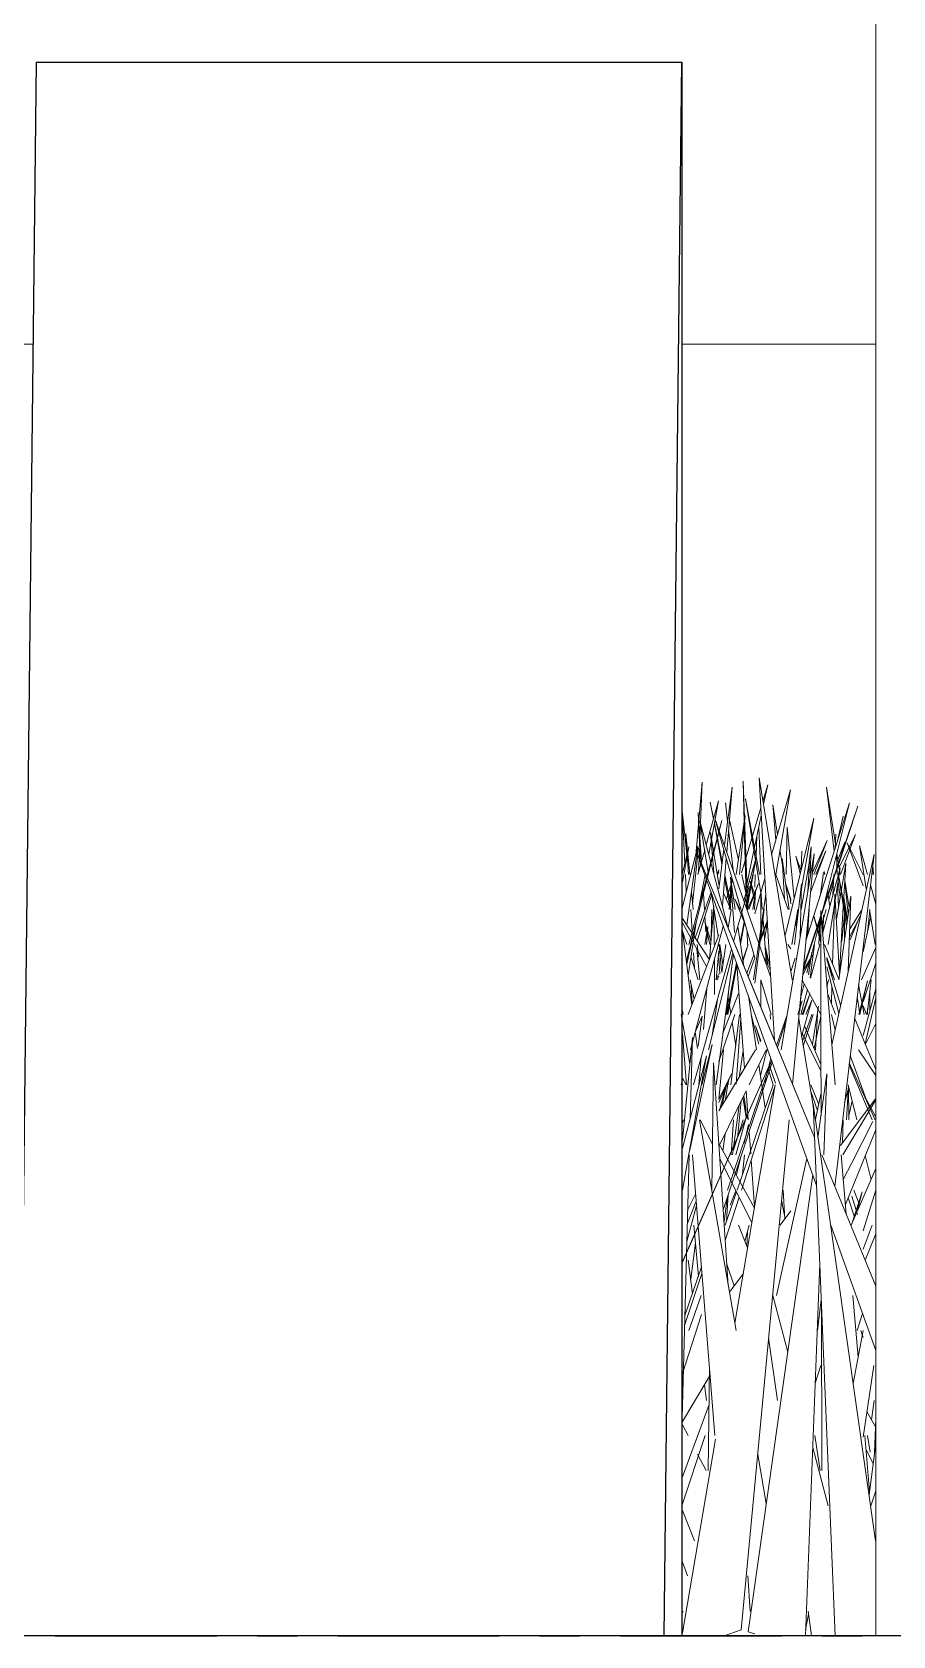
# Model space of a CAD drawing. Header units: millimetres. Extents: x -10020 to 20888, y -4665 to 12339.
# Drawn here: x 2192 to 2259.7, y 3048 to 3174.2 of the extents above; entities that cross this region are included whole.
import ezdxf

# ---------------------------------------------------------------- set-up
doc = ezdxf.new("R2010")
doc.units = ezdxf.units.MM
doc.linetypes.add('Grid Line 1_2_', pattern=[22.225, 12.7, -3.175, 3.175, -3.175])
doc.layers.add('A-FLOR-HRAL', color=11, linetype='Continuous', lineweight=9)
doc.layers.add('G-IMPT', color=8, linetype='Continuous', lineweight=9)

# ---------------------------------------------------------------- blocks, each defined once
blk = doc.blocks.new('Railing - 2_ 8_-V4-West')
at = {"layer": 'A-FLOR-HRAL'}
for p, q in [((2192.08, 3149.6), (2179.51, 3149.6)), ((2258.4, 3149.6), (2243.13, 3149.6))]:
    blk.add_line(p, q, dxfattribs=at)
blk = doc.blocks.new('Railing - Railing-380087-West')
blk.add_blockref('Railing - 2_ 8_-V4-West', (0, 0))
blk = doc.blocks.new('Railing - 2_ x 1_2_-V9-West')
at = {"layer": 'A-FLOR-HRAL'}
blk.add_line((3071.2, 3048), (3071.2, 3933.82), dxfattribs=at)
blk = doc.blocks.new('Railing - Railing-408075-West')
blk.add_blockref('Railing - 2_ x 1_2_-V9-West', (-812.8, 0))
blk = doc.blocks.new('Grass Array - 25_dwg-V23-West')
at = {"layer": 'G-IMPT'}
for p, q in [((2254.55, 3105.97), (2256.98, 3113.26)), ((2254.55, 3106.1), (2256.98, 3113.26)), ((2248.23, 3105.2), (2248.99, 3109.25)), ((2248.25, 3105.15), (2248.99, 3109.25)), ((2247.73, 3102.55), (2248.04, 3104.16)), ((2247.75, 3102.42), (2248.06, 3104.11))]:
    blk.add_line(p, q, dxfattribs=at)
blk = doc.blocks.new('Grass Array - 25_dwg-V24-West')
at = {"layer": 'G-IMPT'}
for p, q in [((2249.21, 3115.49), (2251.82, 3099.62)), ((2249.21, 3115.49), (2249.91, 3103.46)), ((2247.08, 3114.77), (2246.48, 3110.19)), ((2247.08, 3114.77), (2246.66, 3109.66)), ((2250.2, 3109.45), (2251.67, 3114.55)), ((2250.52, 3107.9), (2251.67, 3114.55)), ((2247.42, 3107.9), (2248.11, 3112.53)), ((2247.68, 3107.9), (2248.11, 3112.53)), ((2252.72, 3100.71), (2256.98, 3113.26)), ((2252.9, 3102.67), (2256.33, 3113.52)), ((2253.11, 3101.65), (2256.98, 3113.26)), ((2253.39, 3101.78), (2256.33, 3113.52)), ((2243.49, 3101.13), (2246.29, 3112.14)), ((2243.67, 3102.38), (2246.29, 3112.14)), ((2246.79, 3103.66), (2244.56, 3112.11)), ((2245.23, 3107.9), (2244.56, 3112.11)), ((2245.39, 3111.2), (2245.64, 3108.03)), ((2245.39, 3111.2), (2246.03, 3107.1)), ((2246.03, 3107.1), (2245.39, 3111.2)), ((2248.87, 3101.33), (2245.74, 3112.31)), ((2250.13, 3099.78), (2245.74, 3112.31)), ((2251.25, 3103.09), (2253.51, 3112.33)), ((2252.53, 3106.64), (2253.51, 3112.33)), ((2243.13, 3105.14), (2244.38, 3110.12)), ((2243.15, 3107.9), (2243.69, 3110.06)), ((2243.19, 3107.3), (2243.69, 3110.06)), ((2243.65, 3107.9), (2243.44, 3111.11)), ((2243.75, 3107.9), (2243.44, 3111.11)), ((2243.52, 3103.93), (2244.38, 3110.12)), ((2243.97, 3105.58), (2244.44, 3109.98)), ((2246.44, 3109.86), (2246.03, 3106.76)), ((2257.74, 3107.9), (2257.11, 3110.15)), ((2257.65, 3106.76), (2257.11, 3110.15)), ((2244.24, 3109.84), (2253.73, 3083.43)), ((2244.24, 3109.84), (2248.69, 3099.05)), ((2253.57, 3087.21), (2244.24, 3109.84)), ((2246.63, 3109.19), (2246.32, 3105.44)), ((2248.23, 3105.2), (2248.99, 3109.25)), ((2248.25, 3105.15), (2248.99, 3109.25)), ((2251.67, 3098.44), (2253.55, 3109.53)), ((2251.84, 3091.4), (2253.55, 3109.53)), ((2252.51, 3105.14), (2253.19, 3108.94)), ((2253.04, 3106.53), (2253.19, 3108.94)), ((2255.16, 3083.36), (2258.26, 3109.47)), ((2255.29, 3104.39), (2256.03, 3108.76)), ((2255.85, 3098.59), (2258.26, 3109.47)), ((2255.86, 3105.67), (2256.03, 3108.76)), ((2246.03, 3108.26), (2245.91, 3107.9)), ((2245.91, 3107.9), (2246.03, 3108.26)), ((2246.03, 3108.11), (2245.96, 3107.9)), ((2247.34, 3105.14), (2246.96, 3107.68)), ((2247.28, 3103.34), (2246.96, 3107.68)), ((2248.87, 3106.32), (2248.51, 3107.37)), ((2248.83, 3105.97), (2248.51, 3107.37)), ((2248.87, 3104.79), (2249.67, 3107.59)), ((2251.49, 3105.14), (2250.53, 3107.9)), ((2254.01, 3106.17), (2254.29, 3108.04)), ((2254.08, 3106.38), (2254.29, 3108.04)), ((2254.21, 3103.24), (2255.6, 3108.41)), ((2255.2, 3105.88), (2255.6, 3108.41)), ((2256.08, 3103.82), (2255.45, 3107.87)), ((2256.13, 3104.18), (2255.45, 3107.87)), ((2244.02, 3105.14), (2243.88, 3106.54)), ((2245.43, 3106.52), (2244.19, 3102.9)), ((2244.19, 3102.9), (2245.43, 3106.52)), ((2245.48, 3106.34), (2244.34, 3102.67)), ((2246, 3103.08), (2245.47, 3106.4)), ((2248.44, 3106.96), (2247.21, 3102.62)), ((2248.29, 3105.14), (2249.16, 3107.18)), ((2248.4, 3105.14), (2249.16, 3107.18)), ((2248.71, 3105.14), (2248.87, 3106.22)), ((2248.77, 3099.62), (2249.74, 3106.36)), ((2248.86, 3105.14), (2248.92, 3106.56)), ((2249.34, 3103.58), (2249.34, 3106.66)), ((2249.45, 3105.14), (2249.34, 3106.66)), ((2251.71, 3105.86), (2251.66, 3106.1)), ((2251.71, 3105.6), (2251.66, 3106.1)), ((2251.99, 3102.38), (2252.54, 3107.17)), ((2252.44, 3102.95), (2252.54, 3107.17)), ((2255, 3100.83), (2255.17, 3106.35)), ((2255.54, 3100.05), (2255.17, 3106.35)), ((2255.48, 3099.62), (2256.42, 3106.2)), ((2256.22, 3100.29), (2256.42, 3106.2)), ((2258.4, 3105.56), (2257.97, 3107.08)), ((2243.94, 3103.38), (2243.83, 3105.14)), ((2245.3, 3101.24), (2245.65, 3105.44)), ((2245.68, 3102.38), (2245.65, 3105.44)), ((2246.79, 3103.66), (2247.01, 3105.14)), ((2247.72, 3105.14), (2247.29, 3105.98)), ((2248.12, 3103.96), (2247.29, 3105.98)), ((2248.87, 3099.34), (2249.62, 3105.14)), ((2251.8, 3102.38), (2252.27, 3105.14)), ((2254.06, 3105.05), (2255.21, 3091.35)), ((2254.06, 3105.05), (2254.07, 3094.91)), ((2254.65, 3102.38), (2255.15, 3105.54)), ((2255.55, 3100.09), (2255.84, 3105.37)), ((2256.33, 3103.57), (2257.28, 3105.06)), ((2258.35, 3102.38), (2257.91, 3105.14)), ((2243.19, 3104.43), (2245.29, 3101.23)), ((2243.19, 3104.1), (2245.08, 3100.67)), ((2244.23, 3104.06), (2243.52, 3100.84)), ((2244.25, 3104.11), (2243.63, 3099.96)), ((2243.82, 3094.11), (2246.39, 3103.84)), ((2245.42, 3102.67), (2244.93, 3104.2)), ((2245.33, 3102.38), (2244.93, 3104.2)), ((2248.02, 3100.68), (2247.55, 3103.8)), ((2247.73, 3102.55), (2248.04, 3104.17)), ((2247.75, 3102.42), (2248.06, 3104.11)), ((2249.87, 3104.23), (2249.28, 3102.55)), ((2249.87, 3104.27), (2249.33, 3102.91)), ((2249.33, 3102.91), (2249.87, 3104.27)), ((2249.77, 3101.04), (2249.52, 3104.34)), ((2249.64, 3102.77), (2249.87, 3104.14)), ((2254.06, 3102.85), (2253.53, 3104.62)), ((2254.06, 3102.54), (2253.53, 3104.62)), ((2253.92, 3102.38), (2254, 3104.2)), ((2254.19, 3103.41), (2254.27, 3104.69)), ((2254.26, 3103.44), (2254.27, 3104.69)), ((2256.31, 3102.9), (2257.18, 3104.63)), ((2257.39, 3101.81), (2258, 3104.58)), ((2243.19, 3103.49), (2243.92, 3097.64)), ((2243.19, 3103.44), (2243.53, 3102.38)), ((2243.63, 3096.87), (2246.03, 3103.16)), ((2246.08, 3102.38), (2246.24, 3100.31)), ((2246.36, 3100.81), (2246.11, 3102.38)), ((2246.27, 3100.19), (2246.6, 3102.38)), ((2247.94, 3101.18), (2248.35, 3102.38)), ((2247.95, 3101.13), (2248.36, 3102.38)), ((2250.08, 3100.58), (2249.67, 3102.37)), ((2250.42, 3094.86), (2249.91, 3103.46)), ((2251.71, 3102.04), (2251.48, 3102.38)), ((2253.24, 3099.77), (2253.57, 3102.38)), ((2253.26, 3099.73), (2253.98, 3102.38)), ((2255.48, 3099.65), (2254.36, 3102.38)), ((2243.85, 3101.41), (2244.42, 3099.62)), ((2247.05, 3102.02), (2244.04, 3091.36)), ((2244.13, 3100.55), (2244.05, 3101.73)), ((2244.55, 3099.62), (2244.31, 3102.06)), ((2245.24, 3094.11), (2247.15, 3101.74)), ((2245.71, 3098.45), (2245.69, 3101.17)), ((2246.03, 3101.89), (2245.84, 3099.62)), ((2245.84, 3091.35), (2247.19, 3101.62)), ((2246.03, 3101.3), (2246.13, 3100.09)), ((2248.8, 3101.57), (2248.24, 3100.14)), ((2248.24, 3100.14), (2248.8, 3101.57)), ((2248.87, 3101.35), (2248.35, 3099.87)), ((2250.09, 3100.4), (2249.49, 3101.59)), ((2252.05, 3101.31), (2251.71, 3100.26)), ((2252.65, 3099.97), (2253.42, 3101.54)), ((2252.68, 3100.32), (2253.42, 3101.54)), ((2253.11, 3101.65), (2252.69, 3100.39)), ((2253.39, 3101.78), (2252.98, 3100.15)), ((2253.09, 3099.99), (2253.36, 3101.78)), ((2255.14, 3099.62), (2254.55, 3101.37)), ((2254.97, 3099.94), (2254.55, 3101.29)), ((2255.63, 3097.61), (2254.55, 3101.22)), ((2257.27, 3099.62), (2258.39, 3102.16)), ((2245.8, 3099.62), (2246.03, 3100.08)), ((2246.03, 3099.89), (2245.9, 3099.62)), ((2246.75, 3096.87), (2247.46, 3100.81)), ((2246.97, 3098.5), (2247.43, 3100.95)), ((2247.73, 3097.16), (2247.46, 3100.88)), ((2255.49, 3096.95), (2254.55, 3100.62)), ((2257.39, 3097.88), (2258.4, 3100.91)), ((2243.79, 3099.62), (2244.1, 3098.1)), ((2244.83, 3095.69), (2245.1, 3098.96)), ((2246.04, 3099.62), (2246.03, 3099.6)), ((2247.62, 3098.59), (2246.37, 3095.42)), ((2246.37, 3095.42), (2247.62, 3098.59)), ((2246.65, 3096.87), (2246.86, 3099.15)), ((2246.97, 3098.5), (2246.67, 3096.87)), ((2253.57, 3087.21), (2248.69, 3099.05)), ((2249.35, 3097.45), (2249.35, 3099.62)), ((2249.36, 3099.62), (2250.15, 3096.87)), ((2252.42, 3097.17), (2252.56, 3099.03)), ((2252.77, 3099.3), (2252.48, 3098.13)), ((2252.49, 3096.87), (2253.02, 3098.84)), ((2254.07, 3096.88), (2252.61, 3099.59)), ((2252.61, 3096.87), (2253.2, 3098.51)), ((2254.67, 3099.62), (2254.55, 3099.06)), ((2254.55, 3099.06), (2254.67, 3099.62)), ((2255.22, 3096.87), (2254.6, 3098.56)), ((2254.9, 3097.74), (2254.94, 3099.08)), ((2255.85, 3098.59), (2254.94, 3094.49)), ((2257.47, 3096.87), (2257.04, 3099.22)), ((2257.06, 3096.87), (2257.74, 3099.54)), ((2257.14, 3096.87), (2257.74, 3099.54)), ((2257.39, 3095.23), (2258.4, 3098.91)), ((2257.72, 3096.87), (2258.02, 3099.62)), ((2245.53, 3095.26), (2245.97, 3098.23)), ((2246.78, 3098.2), (2246.98, 3096.95)), ((2249.01, 3094.11), (2248.37, 3098.34)), ((2251.67, 3098.44), (2250.94, 3094.11)), ((2252.26, 3096.87), (2252.61, 3097.96)), ((2252.56, 3095.15), (2253.35, 3098.01)), ((2252.69, 3096.87), (2253.2, 3098.5)), ((2252.9, 3096.87), (2253.35, 3098.01)), ((2253.89, 3097.55), (2253.41, 3094.54)), ((2257.12, 3097.09), (2256.93, 3098.3)), ((2257.39, 3097.56), (2257.66, 3096.87)), ((2257.57, 3094.58), (2258.4, 3098.2)), ((2257.71, 3096.87), (2257.75, 3097.39)), ((2257.75, 3096.87), (2257.75, 3097.39)), ((2243.08, 3096.87), (2243.76, 3092.98)), ((2243.19, 3097.18), (2243.24, 3096.87)), ((2244.19, 3095.5), (2244.71, 3096.71)), ((2244.41, 3094.38), (2244.72, 3096.76)), ((2247.31, 3096.87), (2246.03, 3093.19)), ((2247, 3091.35), (2247.67, 3096.87)), ((2247.09, 3096.24), (2247.38, 3094.43)), ((2247.4, 3091.4), (2247.77, 3096.59)), ((2247.73, 3097.16), (2248.06, 3092.67)), ((2249.19, 3094.54), (2248.58, 3096.87)), ((2249.35, 3094.8), (2248.93, 3096)), ((2249.31, 3094.74), (2248.93, 3096)), ((2250.12, 3096.52), (2250.09, 3096.87)), ((2250.59, 3094.44), (2251.41, 3096.85)), ((2251.3, 3096.24), (2250.65, 3094.29)), ((2252.33, 3096.55), (2253.64, 3088.6)), ((2252.62, 3094.78), (2253.37, 3096.87)), ((2252.69, 3094.38), (2253.46, 3096.87)), ((2254.08, 3092.96), (2252.79, 3096)), ((2253.55, 3094.22), (2254.07, 3096.75)), ((2253.64, 3094.11), (2253.8, 3096.87)), ((2255.2, 3095.64), (2254.9, 3096.87)), ((2257.62, 3094.45), (2256.73, 3096.61)), ((2258.4, 3096.17), (2257.58, 3094.56)), ((2243.19, 3095.35), (2243.51, 3091.35)), ((2243.19, 3087), (2243.96, 3095.06)), ((2243.79, 3088.66), (2243.96, 3095.06)), ((2244.19, 3095.52), (2244.36, 3094.22)), ((2252.62, 3095.36), (2254.08, 3092.45)), ((2254.09, 3088.92), (2254.07, 3094.91)), ((2243.19, 3086.36), (2245.08, 3093.63)), ((2243.58, 3085.31), (2245.08, 3093.63)), ((2243.75, 3086.21), (2245.51, 3094.53)), ((2244.46, 3091.35), (2244.64, 3093.5)), ((2244.7, 3091.35), (2245.51, 3094.53)), ((2246.03, 3090.2), (2246.4, 3094.11)), ((2247.96, 3094.05), (2247.65, 3091.92)), ((2247.79, 3092.22), (2248.93, 3094.11)), ((2248.42, 3091.35), (2249.77, 3094.11)), ((2249.32, 3092.07), (2249.81, 3094.11)), ((2257.55, 3090.43), (2256.38, 3093.65)), ((2257.04, 3094.11), (2258.4, 3092.09)), ((2258.4, 3092.56), (2257.62, 3094.45)), ((2243.19, 3077.4), (2249.95, 3092.75)), ((2245.51, 3084.94), (2245.62, 3093.09)), ((2246.79, 3075.56), (2245.62, 3093.09)), ((2247.79, 3092.22), (2246.03, 3089.31)), ((2246.03, 3089.97), (2247.05, 3092.22)), ((2246.03, 3090.2), (2247.05, 3092.22)), ((2250.25, 3093.1), (2246.39, 3081.52)), ((2246.44, 3084.8), (2249.95, 3092.75)), ((2246.72, 3083.07), (2250.19, 3093.27)), ((2249.7, 3089.51), (2249.19, 3092.91)), ((2250.13, 3093.45), (2249.67, 3091.56)), ((2250.31, 3091.35), (2249.93, 3092.63)), ((2250.5, 3091.48), (2250, 3092.92)), ((2253.84, 3087.2), (2254.55, 3092.22)), ((2254.31, 3085.83), (2254.55, 3092.22)), ((2258.12, 3088.59), (2256.29, 3092.91)), ((2258.35, 3088.59), (2256.31, 3093.07)), ((2243.09, 3091.35), (2243.19, 3091.73)), ((2243.48, 3091.35), (2243.19, 3091.88)), ((2243.2, 3091.35), (2243.19, 3091.36)), ((2246.16, 3089.53), (2246.62, 3091.35)), ((2246.31, 3089.78), (2246.64, 3091.35)), ((2246.56, 3090.19), (2246.8, 3091.77)), ((2246.78, 3091.35), (2246.8, 3091.77)), ((2250.48, 3091.35), (2247.31, 3072.59)), ((2247.82, 3083.07), (2250.47, 3091.3)), ((2249.54, 3089.04), (2250.33, 3091.35)), ((2253.9, 3089.8), (2253.27, 3091.35)), ((2256.28, 3091.16), (2255.94, 3089.94)), ((2256.09, 3088.59), (2256.24, 3091.31)), ((2256.9, 3088.59), (2256.23, 3091.35)), ((2256.27, 3088.59), (2256.24, 3091.31)), ((2246.1, 3086.61), (2248.19, 3090.87)), ((2247.13, 3085.83), (2247.63, 3089.73)), ((2247.79, 3090.06), (2247.51, 3087.19)), ((2248.26, 3088.7), (2247.94, 3090.36)), ((2248.19, 3088.79), (2247.94, 3090.36)), ((2248, 3090.49), (2248.19, 3089.32)), ((2248.19, 3090.87), (2248.36, 3088.59)), ((2253.8, 3089.32), (2253.27, 3090.82)), ((2254.53, 3082.42), (2253.46, 3089.86)), ((2255.2, 3048), (2253.46, 3089.86)), ((2254.08, 3090.61), (2253.64, 3088.61)), ((2255.61, 3086.58), (2258.4, 3090.27)), ((2255.79, 3085.83), (2258.4, 3090.16)), ((2256.27, 3088.92), (2256.54, 3090.09)), ((2258.38, 3088.86), (2257.53, 3090.43)), ((2243.26, 3088.59), (2243.19, 3088.35)), ((2244.52, 3088.59), (2247.4, 3072.03)), ((2244.81, 3088.14), (2244.58, 3088.59)), ((2247.2, 3088.59), (2247.01, 3085.83)), ((2247.19, 3086.2), (2247.96, 3088.59)), ((2248.13, 3088.59), (2247.39, 3085.83)), ((2249.54, 3089.04), (2247.49, 3083.07)), ((2247.8, 3048.49), (2251.58, 3088.59)), ((2255.83, 3088.59), (2255.77, 3086.8)), ((2256.5, 3085.21), (2258.17, 3088.46)), ((2244.81, 3088.14), (2245.53, 3086.7)), ((2246.36, 3086.14), (2246.53, 3087.47)), ((2248.03, 3086.77), (2248.38, 3088.22)), ((2248.43, 3087.62), (2248.55, 3085.91)), ((2256, 3081.94), (2258.4, 3087.81)), ((2248.84, 3081.66), (2246.03, 3086.74)), ((2243.71, 3085.83), (2243.13, 3064.17)), ((2243.58, 3085.31), (2243.18, 3083.07)), ((2246.44, 3084.8), (2243.19, 3077.44)), ((2245.74, 3063.76), (2243.96, 3085.83)), ((2245.51, 3084.94), (2245.49, 3083.07)), ((2246.12, 3085.53), (2248.65, 3080.52)), ((2247.42, 3084.23), (2247.74, 3085.56)), ((2247.9, 3084.35), (2248.05, 3085.83)), ((2248.59, 3085.44), (2248.85, 3081.75)), ((2252.97, 3085.55), (2250.58, 3074.79)), ((2258.4, 3075.51), (2254.14, 3085.83)), ((2258.4, 3075.51), (2254.14, 3085.83)), ((2255.67, 3085.83), (2256.06, 3081.18)), ((2256.5, 3085.21), (2255.83, 3083.91)), ((2257.19, 3081.99), (2258.4, 3084.77)), ((2258.03, 3083.91), (2257.57, 3085.79)), ((2253.43, 3084.27), (2248.35, 3048.33)), ((2243.56, 3080.39), (2244.25, 3082.19)), ((2243.59, 3081.49), (2244.21, 3082.75)), ((2246.45, 3080.6), (2246.69, 3082.41)), ((2247.44, 3082.92), (2246.54, 3080.31)), ((2246.55, 3079.11), (2247.64, 3082.51)), ((2246.79, 3082.72), (2246.64, 3080.61)), ((2247.39, 3083.01), (2246.94, 3081.88)), ((2251.22, 3081.06), (2250.98, 3082.29)), ((2251.24, 3080.81), (2251.11, 3083.07)), ((2254.53, 3082.42), (2258.38, 3055.48)), ((2256.73, 3080.95), (2256.21, 3082.45)), ((2256.95, 3081.16), (2256.51, 3082.59)), ((2256.54, 3080.49), (2257.31, 3082.93)), ((2257.15, 3081.86), (2256.66, 3083.07)), ((2256.93, 3081.4), (2257.31, 3082.93)), ((2257.39, 3079.86), (2258.4, 3083.06)), ((2243.53, 3079.03), (2244.28, 3081.87)), ((2250.86, 3080.31), (2251.71, 3081.44)), ((2257.19, 3081.99), (2256.46, 3080.31)), ((2244.45, 3076.28), (2244.07, 3080.31)), ((2248.31, 3078.52), (2247.58, 3080.31)), ((2248.09, 3079.06), (2248.44, 3080.31)), ((2248.25, 3078.66), (2248.29, 3079.78)), ((2254.85, 3080.31), (2258.4, 3070.44)), ((2257.39, 3078.43), (2258.11, 3080.31)), ((2257.55, 3077.57), (2258.4, 3079.64)), ((2243.83, 3076.07), (2244.2, 3078.93)), ((2243.63, 3077.55), (2243.98, 3074.9)), ((2246.68, 3077.23), (2247.25, 3075.55)), ((2252.87, 3048), (2253.98, 3077.31)), ((2244.71, 3076.5), (2243.35, 3072.41)), ((2243.37, 3073.21), (2244.67, 3077.03)), ((2246.88, 3075.05), (2247.97, 3076.49)), ((2244.64, 3074.79), (2243.69, 3072.03)), ((2251.46, 3070.32), (2250.28, 3074.79)), ((2256.6, 3074.79), (2257.01, 3069.93)), ((2243.19, 3068.65), (2244.68, 3073.29)), ((2253.82, 3072.03), (2254.1, 3074.43)), ((2254.14, 3061), (2254.11, 3074.23)), ((2257.34, 3073.37), (2256.93, 3072.03)), ((2257.41, 3072.03), (2256.61, 3067.86)), ((2257.23, 3072.03), (2257.39, 3071.48)), ((2249.96, 3071.45), (2250.67, 3066.52)), ((2245.29, 3068.37), (2243.19, 3064.87)), ((2245.3, 3069.18), (2245.2, 3061)), ((2253.63, 3067.89), (2254.06, 3069.28)), ((2257.39, 3063.63), (2258.24, 3069.28)), ((2244.91, 3067.74), (2245.07, 3066.52)), ((2243.19, 3060.52), (2245.27, 3066.2)), ((2258.05, 3065.01), (2258.26, 3066.52)), ((2243.19, 3064.6), (2243.62, 3063.76)), ((2258.4, 3064.39), (2257.69, 3065.66)), ((2258.3, 3062.39), (2258.4, 3065.13)), ((2243.13, 3058.24), (2244.96, 3063.76)), ((2245.77, 3063.48), (2243.19, 3048.23)), ((2254.01, 3061), (2253.59, 3063.76)), ((2257.53, 3063.76), (2257.89, 3059.36)), ((2257.73, 3063.76), (2257.94, 3062.45)), ((2244.37, 3062.31), (2245.05, 3061)), ((2249.1, 3062.28), (2249.77, 3058.42)), ((2254.64, 3058.24), (2253.43, 3062.82)), ((2257.62, 3062.68), (2258.19, 3061.55)), ((2257.86, 3059.09), (2258.4, 3063.13)), ((2258.01, 3058.24), (2258.4, 3059.42)), ((2244.13, 3055.48), (2243.19, 3057.87)), ((2243.19, 3053.81), (2243.57, 3052.72)), ((2248.5, 3049.96), (2248.32, 3052.72)), ((2243.24, 3049.96), (2243.19, 3049.84)), ((2253.09, 3049.71), (2252.85, 3048.48)), ((2253.06, 3049.96), (2253.34, 3048)), ((2247.8, 3048.49), (2246.47, 3048)), ((2248.87, 3048.16), (2248.35, 3048.33))]:
    blk.add_line(p, q, dxfattribs=at)
blk = doc.blocks.new('Grass Array - Grass Array-V25-West')
for name in ['Grass Array - 25_dwg-V24-West', 'Grass Array - 25_dwg-V23-West']:
    blk.add_blockref(name, (0, 0))
blk = doc.blocks.new('Grass Array - 25_dwg-V31-West')
at = {"layer": 'G-IMPT'}
for p, q in [((2255.34, 3108.43), (2256.98, 3113.26)), ((2255.35, 3108.35), (2256.98, 3113.26)), ((2248.33, 3105.75), (2248.74, 3107.9)), ((2248.35, 3105.69), (2248.75, 3107.9)), ((2254.63, 3106.34), (2255.09, 3107.67)), ((2254.65, 3106.26), (2255.08, 3107.55))]:
    blk.add_line(p, q, dxfattribs=at)
blk = doc.blocks.new('Grass Array - 25_dwg-V32-West')
at = {"layer": 'G-IMPT'}
for p, q in [((2254.55, 3105.97), (2256.98, 3113.26)), ((2254.55, 3106.1), (2256.98, 3113.26)), ((2248.23, 3105.2), (2248.99, 3109.25)), ((2248.25, 3105.15), (2248.99, 3109.25)), ((2247.73, 3102.55), (2248.04, 3104.16)), ((2247.75, 3102.42), (2248.06, 3104.11))]:
    blk.add_line(p, q, dxfattribs=at)
blk = doc.blocks.new('Grass Array - Grass Array-V35-West')
for name in ['Grass Array - 25_dwg-V31-West', 'Grass Array - 25_dwg-V32-West', 'Grass Array - 25_dwg-V23-West', 'Grass Array - 25_dwg-V23-West', 'Grass Array - 25_dwg-V23-West', 'Grass Array - 25_dwg-V23-West', 'Grass Array - 25_dwg-V23-West', 'Grass Array - 25_dwg-V23-West', 'Grass Array - 25_dwg-V23-West', 'Grass Array - 25_dwg-V23-West']:
    blk.add_blockref(name, (0, 0))
blk = doc.blocks.new('Grass Array - 25_dwg-V46-West')
at = {"layer": 'G-IMPT'}
for p, q in [((2248.17, 3109.21), (2247.95, 3115.23)), ((2248.04, 3112.01), (2247.95, 3115.23)), ((2255.36, 3110.44), (2255.82, 3112.47)), ((2255.39, 3110.54), (2255.82, 3112.47)), ((2248.12, 3109.02), (2248.04, 3111.77))]:
    blk.add_line(p, q, dxfattribs=at)
blk = doc.blocks.new('Grass Array - 25_dwg-V47-West')
at = {"layer": 'G-IMPT'}
for p, q in [((2244.74, 3115.16), (2244.27, 3109.71)), ((2244.74, 3115.16), (2244.56, 3110.68)), ((2248.32, 3105.21), (2247.95, 3115.23)), ((2248.04, 3112.01), (2247.95, 3115.23)), ((2249.51, 3113.67), (2249.89, 3114.94)), ((2249.57, 3113.42), (2249.89, 3114.94)), ((2245.05, 3110.24), (2246.02, 3113.7)), ((2245.25, 3109.5), (2246.02, 3113.7)), ((2249.25, 3107.9), (2248.14, 3113.84)), ((2249.34, 3106.44), (2248.14, 3113.84)), ((2255.22, 3110.31), (2254.51, 3114.77)), ((2255.13, 3109.72), (2254.51, 3114.77)), ((2243.15, 3112.91), (2243.37, 3108.78)), ((2243.15, 3112.91), (2243.56, 3109.27)), ((2243.56, 3109.27), (2243.15, 3112.91)), ((2244.42, 3112.78), (2244.61, 3108.64)), ((2244.42, 3112.78), (2244.67, 3108.88)), ((2245.63, 3112.29), (2245.37, 3113.59)), ((2245.62, 3112.26), (2245.37, 3113.59)), ((2246.59, 3113.42), (2246.57, 3113.53)), ((2246.73, 3112.09), (2246.57, 3113.53)), ((2247.82, 3108.02), (2249.35, 3113.13)), ((2248.86, 3110.02), (2249.38, 3112.53)), ((2250.3, 3113.37), (2250.54, 3110.6)), ((2250.3, 3113.37), (2250.66, 3111.04)), ((2255.36, 3110.44), (2255.82, 3112.47)), ((2255.39, 3110.54), (2255.82, 3112.47)), ((2246.29, 3108.72), (2245.69, 3111.88)), ((2246.31, 3108.9), (2245.7, 3111.94)), ((2247.16, 3108.25), (2246.81, 3111.4)), ((2247.59, 3109.02), (2246.87, 3112.19)), ((2248.22, 3105.23), (2248.04, 3111.77)), ((2249.18, 3111.57), (2249.35, 3107.9)), ((2251.35, 3107.9), (2251.41, 3111.63)), ((2251.96, 3106.01), (2251.41, 3111.63)), ((2244.54, 3110.19), (2244.45, 3108.09)), ((2249.04, 3110.92), (2248.98, 3109.36)), ((2248.98, 3109.36), (2249.04, 3110.92)), ((2253.15, 3108.94), (2253.32, 3110.06)), ((2253.24, 3107.97), (2253.32, 3110.06)), ((2253.41, 3108.06), (2254.57, 3110.56)), ((2253.52, 3107.9), (2254.57, 3110.56)), ((2255.2, 3109.93), (2255.26, 3111.08)), ((2255.42, 3109.06), (2255.96, 3110.45)), ((2255.47, 3108.7), (2255.96, 3110.45)), ((2255.51, 3108.45), (2256.8, 3111.03)), ((2255.63, 3107.9), (2256.8, 3111.03)), ((2257.39, 3107.86), (2256.15, 3110.38)), ((2257.39, 3107), (2256.15, 3110.38)), ((2244.4, 3107.9), (2244.93, 3109.8)), ((2248, 3105.85), (2248.92, 3109.06)), ((2248.14, 3106.61), (2248.8, 3109.77)), ((2250.85, 3109.83), (2251.07, 3108.46)), ((2251.57, 3105.14), (2251.03, 3109.14)), ((2251.21, 3105.95), (2251.03, 3109.14)), ((2252.5, 3108.23), (2252.11, 3109.34)), ((2252.45, 3108), (2252.11, 3109.34)), ((2252.51, 3108.33), (2252.57, 3109.73)), ((2254.45, 3109.75), (2253.26, 3106.47)), ((2254.45, 3109.75), (2253.68, 3107.9)), ((2255.36, 3107.9), (2255.31, 3109.44)), ((2255.6, 3107.9), (2255.34, 3109.55)), ((2243.42, 3107.9), (2243.48, 3106.57)), ((2244.53, 3105.59), (2244.96, 3107.9)), ((2246.89, 3105.55), (2246.5, 3107.61)), ((2246.91, 3105.9), (2246.52, 3107.87)), ((2246.62, 3105.94), (2247.13, 3107.42)), ((2246.85, 3105.14), (2247.04, 3107.58)), ((2248.17, 3106.46), (2247.84, 3107.9)), ((2248.18, 3105.33), (2248.73, 3107.9)), ((2248.91, 3107.9), (2248.87, 3106.89)), ((2248.87, 3106.89), (2248.91, 3107.9)), ((2254.38, 3107.9), (2254.34, 3108.13)), ((2254.36, 3107.9), (2254.34, 3108.13)), ((2255.01, 3106.23), (2255.1, 3107.9)), ((2255.96, 3107.43), (2256.29, 3105.29)), ((2258.18, 3107.9), (2258.15, 3108.56)), ((2258.22, 3107.9), (2258.15, 3108.56)), ((2244.83, 3106.41), (2244.91, 3105.14)), ((2246.98, 3105.14), (2246.4, 3106.44)), ((2246.95, 3105.14), (2247.01, 3106.95)), ((2251.71, 3105.96), (2251.29, 3107.2)), ((2251.71, 3105.86), (2251.31, 3107.09)), ((2254.79, 3105.39), (2254.59, 3106.58)), ((2254.7, 3105.93), (2255.06, 3107.23)), ((2255.45, 3105.32), (2255.39, 3107.06)), ((2255.58, 3106.1), (2255.43, 3107.31)), ((2256.16, 3104.36), (2255.88, 3106.11)), ((2255.95, 3107.32), (2256.22, 3104.81)), ((2245.49, 3105.14), (2245.45, 3103.03)), ((2252.13, 3103.86), (2252.25, 3105.04)), ((2253.03, 3103.06), (2253.14, 3105.14)), ((2254.15, 3103.96), (2254.48, 3105.14)), ((2257.73, 3103.36), (2257.92, 3105.08)), ((2244.94, 3102.38), (2245.19, 3103.78)), ((2244.95, 3104.62), (2245.03, 3103.38)), ((2245.06, 3102.38), (2245.19, 3103.78)), ((2253.05, 3103.15), (2253.11, 3104.63)), ((2255.73, 3102.62), (2255.94, 3104.75)), ((2255.94, 3102.94), (2255.94, 3104.73)), ((2256.39, 3102.75), (2257.04, 3104.35)), ((2244.33, 3102.38), (2244.44, 3101.41)), ((2248.29, 3102.38), (2248.27, 3103.42)), ((2249.89, 3100.8), (2249.75, 3102.01)), ((2243.87, 3099.23), (2243.95, 3097.71)), ((2257.93, 3097.19), (2257.93, 3098.78))]:
    blk.add_line(p, q, dxfattribs=at)
blk = doc.blocks.new('Grass Array - Grass Array-V49-West')
for name in ['Grass Array - 25_dwg-V47-West', 'Grass Array - 25_dwg-V46-West', 'Grass Array - 25_dwg-V46-West', 'Grass Array - 25_dwg-V46-West']:
    blk.add_blockref(name, (0, 0))

msp = doc.modelspace()

# ---------------------------------------------------------------- linework, layer by layer
for p, q in [((2192.33, 3171.8), (2190.94, 3048)), ((2192.33, 3171.8), (2243.13, 3171.8)), ((2241.74, 3048), (2243.13, 3171.8)), ((2243.13, 3171.8), (2243.13, 3048)), ((4710.82, 3048), (-7496.27, 3048))]:
    msp.add_line(p, q)
at = {"linetype": 'Grid Line 1_2_'}
msp.add_line((-7496.27, 3048), (19186.71, 3048), dxfattribs=at)

# ---------------------------------------------------------------- block references
for name in ['Railing - Railing-380087-West', 'Railing - Railing-408075-West', 'Grass Array - Grass Array-V49-West', 'Grass Array - Grass Array-V25-West', 'Grass Array - Grass Array-V35-West']:
    msp.add_blockref(name, (0, 0))

doc.saveas('drawing.dxf')
